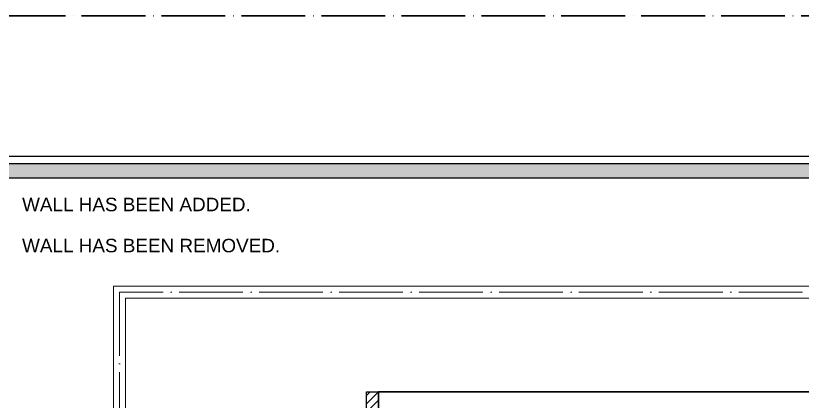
# Model space of a CAD drawing. Header units: millimetres. Extents: x 56222 to 3066687, y -650199 to -121287.
# Drawn here: x 148344.3 to 148640.4, y -178695.7 to -178550.5 of the extents above; entities that cross this region are included whole.
import ezdxf

# ---------------------------------------------------------------- set-up
doc = ezdxf.new("R2010")
doc.units = ezdxf.units.MM
doc.header["$MEASUREMENT"] = 0
doc.linetypes.add('ACAD_ISO04W100', pattern=[30, 24, -3, 0, -3])
for name, color, linetype, lineweight in [('FIRST FLOOR', 7, 'Continuous', 9), ('FIRST FLOOR_( PLine )_', 251, 'Continuous', 30), ('GROUND FLOOR', 7, 'Continuous', 9), ('GROUND FLOOR  ( DIM )', 7, 'Continuous', 9), ('Labelling', 1, 'Continuous', 25), ('NAME PLATE', 7, 'Continuous', 25), ('X_PLOT', 1, 'Continuous', 9)]:
    doc.layers.add(name, color=color, linetype=linetype, lineweight=lineweight)
doc.layers.add('XX~SLAB ( PLINE )', color=251, linetype='Continuous', plot=False)
doc.styles.add('style4', font='ARIALN.TTF')

# ---------------------------------------------------------------- blocks, each defined once
blk = doc.blocks.new('LAYOUT FILE')
at = {"layer": 'NAME PLATE', "true_color": 0xd39e00}
h = blk.add_hatch(color=42, dxfattribs=at)
h.paths.add_polyline_path([(3346889.83, -513806.18), (3346889.83, -514260.7), (3347535.56, -514260.7), (3347535.56, -513806.18)])
h.paths.add_polyline_path([(3346894.36, -513810.71), (3347531.03, -513810.71), (3347531.03, -514256.17), (3346894.36, -514256.17)], flags=16)
at = {"layer": 'NAME PLATE', "color": 42, "true_color": 0xd39e00}
for points in [[(3346887.56, -513803.91), (3347537.83, -513803.91), (3347537.83, -514262.96), (3346887.56, -514262.96)], [(3346889.83, -513806.18), (3347535.56, -513806.18), (3347535.56, -514260.7), (3346889.83, -514260.7)], [(3346894.36, -513810.71), (3347531.03, -513810.71), (3347531.03, -514256.17), (3346894.36, -514256.17)]]:
    blk.add_lwpolyline(points, close=True, dxfattribs=at)

msp = doc.modelspace()

# ---------------------------------------------------------------- hatches: boundary and pattern name
at = {"layer": 'GROUND FLOOR  ( DIM )'}
h = msp.add_hatch(dxfattribs=at)
h.set_pattern_fill('ANSI31', color=256, scale=18, style=0)
h.set_pattern_definition([(45, (10212.9477, -11458.0852), (-1.590990258, 1.590990258), [])])
h.paths.add_polyline_path([(148476.3094, -178692.1344), (148480.8094, -178692.1344), (148480.8094, -178753.6344), (148476.3094, -178753.6344)])

# ---------------------------------------------------------------- linework, layer by layer
at = {"layer": 'FIRST FLOOR'}
for q in [(148480.8094, -179002.6344), (148881.3094, -178692.1344)]:
    msp.add_line((148480.8094, -178692.1344), q, dxfattribs=at)
at = {"layer": 'FIRST FLOOR', "ltscale": 0.7}
msp.add_lwpolyline([(148639.8094, -179002.6344), (148639.8094, -179038.6344), (148476.3094, -179038.6344), (148476.3094, -178692.1344), (148480.8094, -178692.1344)], dxfattribs=at)
at = {"layer": 'FIRST FLOOR_( PLine )_'}
for p, q in [((148644.3094, -178692.1344), (148480.8094, -178692.1344)), ((148480.8094, -178692.1344), (148480.8094, -178753.6344))]:
    msp.add_line(p, q, dxfattribs=at)
at = {"layer": 'GROUND FLOOR'}
for p, q in [((148381.0594, -178652.3844), (148881.3094, -178652.3844)), ((148381.0594, -178652.3844), (148381.0594, -179119.3844)), ((148385.5594, -178656.8844), (148881.3094, -178656.8844)), ((148385.5594, -178656.8844), (148385.5594, -179114.8844))]:
    msp.add_line(p, q, dxfattribs=at)
at = {"layer": 'GROUND FLOOR', "color": 1, "linetype": 'ACAD_ISO04W100'}
msp.add_lwpolyline([(148881.3094, -178654.6344), (148383.3094, -178654.6344), (148383.3094, -179117.1344), (148881.3094, -179117.1344)], dxfattribs=at)
at = {"layer": 'GROUND FLOOR  ( DIM )'}
msp.add_lwpolyline([(148480.8094, -178692.1344), (148476.3094, -178692.1344), (148476.3094, -178753.6344), (148489.8094, -178753.6344)], dxfattribs=at)
msp.add_lwpolyline([(148476.3094, -178692.1344), (148480.8094, -178692.1344), (148480.8094, -178753.6344), (148476.3094, -178753.6344)], close=True, dxfattribs=at)
at = {"layer": 'X_PLOT', "linetype": 'ACAD_ISO04W100', "lineweight": 30}
msp.add_lwpolyline([(150048.5596, -178550.5417), (147265.6745, -178550.5417), (147265.6745, -179203.5992), (150048.5596, -179203.5992)], close=True, dxfattribs=at)
at = {"layer": 'XX~SLAB ( PLINE )'}
msp.add_lwpolyline([(148476.3094, -178692.1344), (148881.3094, -178692.1344), (148881.3095, -179002.6344), (148872.3094, -179002.6344), (148852.5048, -179002.6344), (148812.1676, -179002.6344), (148786.8094, -179002.6344), (148644.3094, -179002.6344), (148644.3094, -179038.6344), (148476.3094, -179038.6344)], close=True, dxfattribs=at)

# ---------------------------------------------------------------- block references
at = {"layer": 'NAME PLATE', "lineweight": 0, "xscale": 1.209046105522275, "yscale": 1.209046105522275, "zscale": 1.209046105522275}
msp.add_blockref('LAYOUT FILE', (-3898252.746, 442609.2149, 0.1256), dxfattribs=at)

# ---------------------------------------------------------------- texts
at = {"layer": 'Labelling', "char_height": 5.087834, "width": 118.925581, "attachment_point": 5, "style": 'style4'}
for s, insert in [('\\A1;\\pxql;{\\fArial|b0|i0|c0|p34;WALL HAS BEEN ADDED.}', (148406.1111, -178621.6469, 0.0263)), ('\\A1;\\pxql;{\\fArial|b0|i0|c0|p34;WALL HAS BEEN REMOVED.}', (148406.1111, -178637.1161, 0.0263))]:
    msp.add_mtext(s, dxfattribs=dict(at, insert=insert))

doc.saveas('drawing.dxf')
